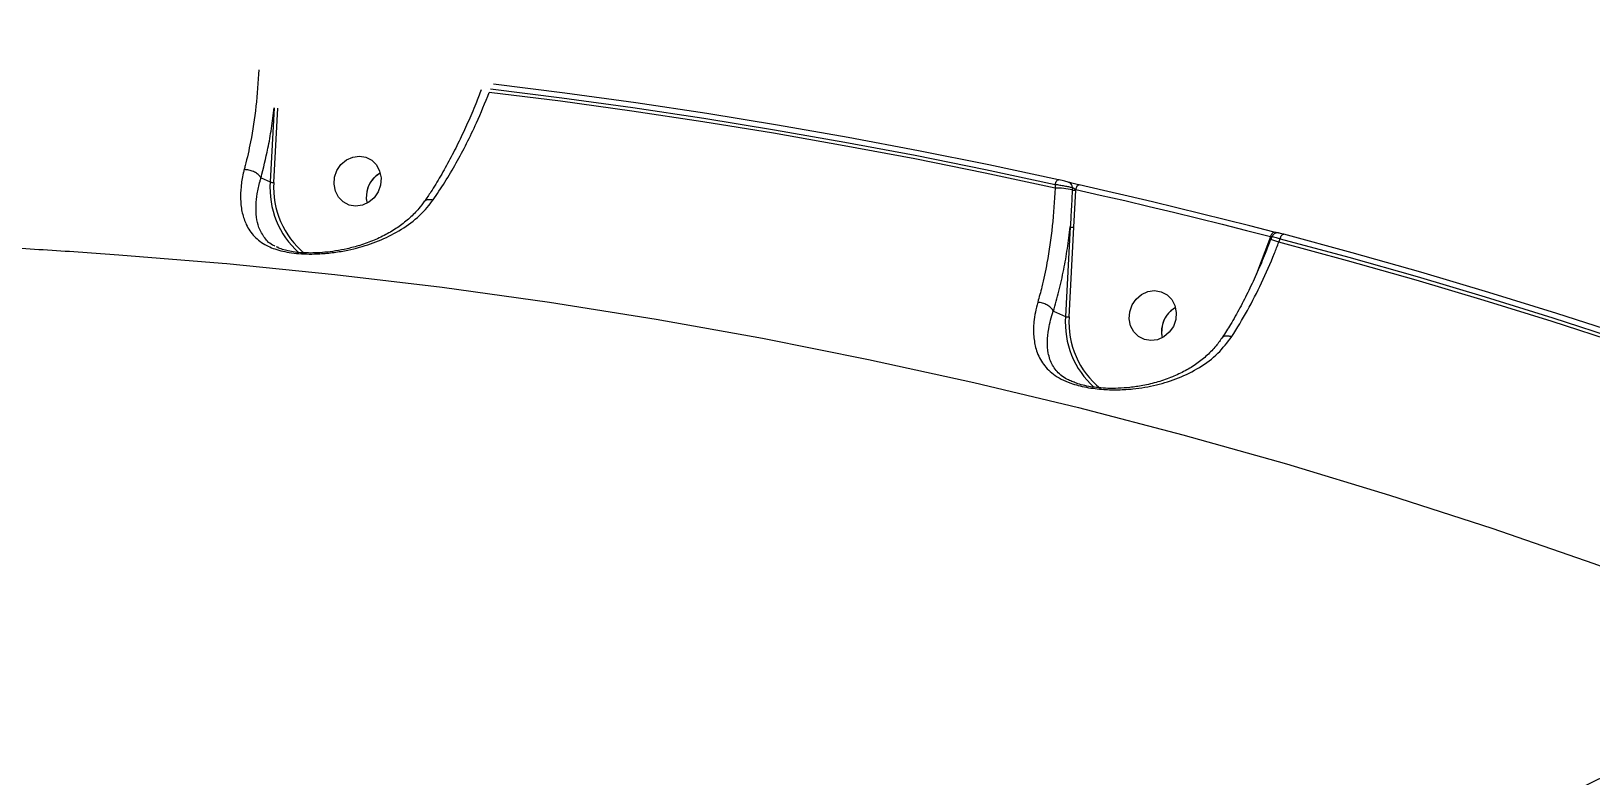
# Model space of a CAD drawing. Header units: millimetres. Extents: x -6879 to 7341, y -8047 to 7187.
# Drawn here: x -272.4 to 4.3, y 4009.6 to 4141.8 of the extents above; entities that cross this region are included whole.
import ezdxf

# ---------------------------------------------------------------- set-up
doc = ezdxf.new("R2010")
doc.units = ezdxf.units.MM
for name, color, linetype in [('DIKOM_ОБЪЕКТ', 7, 'Continuous'), ('DIKOM_РАЗМЕР_ЗОНА', 7, 'Continuous'), ('DIKOM_РАЗМЕР_ОБЪЕКТА', 7, 'Continuous')]:
    doc.layers.add(name, color=color, linetype=linetype)
doc.styles.add('style1', font='arial.ttf', dxfattribs={"width": 0.8})
doc.dimstyles.new('1-50', dxfattribs={"dimtxt": 300, "dimasz": 200, "dimexe": 100, "dimexo": 0, "dimgap": 100, "dimtad": 0, "dimdec": 0, "dimtxsty": 'style1', "dimcen": 0, "dimclrd": 7, "dimclre": 7, "dimadec": 1, "dimazin": 2, "dimtfac": 1, "dimtdec": 0, "dimtmove": 1, "dimatfit": 3, "dimfxl": 0, "dimlwd": 25, "dimlwe": 18, "dimarcsym": 0})

# ---------------------------------------------------------------- blocks, each defined once
blk = doc.blocks.new('*D19')
at = {"layer": 'Defpoints', "color": 0, "transparency": 16777216}
for p in [(5624.04, 6094.27), (-4435.35, 2864.29), (5624.04, -2640.11)]:
    blk.add_point(p, dxfattribs=at)
at = {"layer": 'DIKOM_РАЗМЕР_ОБЪЕКТА', "color": 7, "lineweight": 18, "transparency": 16777216}
for p, q in [((-4435.35, 2864.29), (-4435.35, 6194.27)), ((5624.04, -2640.11), (5624.04, 6194.27))]:
    blk.add_line(p, q, dxfattribs=at)
at = {"layer": 'DIKOM_РАЗМЕР_ОБЪЕКТА', "color": 7, "lineweight": 25, "transparency": 16777216}
for p, q in [((-4235.35, 6094.27), (2113.67, 6094.27)), ((5424.04, 6094.27), (3193.46, 6094.27))]:
    blk.add_line(p, q, dxfattribs=at)
at = {"layer": 'DIKOM_РАЗМЕР_ОБЪЕКТА', "color": 7, "transparency": 16777216}
for points in [[(-4235.35, 6127.6), (-4235.35, 6060.94), (-4435.35, 6094.27)], [(5424.04, 6127.6), (5424.04, 6060.94), (5624.04, 6094.27)]]:
    blk.add_solid(points, dxfattribs=at)
at = {"layer": 'DIKOM_РАЗМЕР_ОБЪЕКТА', "color": 0, "transparency": 16777216, "insert": (2653.56, 6094.27), "char_height": 300, "attachment_point": 5, "style": 'style1'}
blk.add_mtext('10100', dxfattribs=at)
blk = doc.blocks.new('*D17')
at = {"layer": 'Defpoints', "color": 0, "transparency": 16777216}
for p in [(-5935.35, 6990.27), (-5935.35, 998.27), (7340.79, -2830.86)]:
    blk.add_point(p, dxfattribs=at)
at = {"layer": 'DIKOM_РАЗМЕР_ЗОНА', "color": 7, "lineweight": 18, "transparency": 16777216}
for p, q in [((-5935.35, 998.27), (-5935.35, 7090.27)), ((7340.79, -2830.86), (7340.79, 7090.27))]:
    blk.add_line(p, q, dxfattribs=at)
at = {"layer": 'DIKOM_РАЗМЕР_ЗОНА', "color": 7, "lineweight": 25, "transparency": 16777216}
for p, q in [((-5735.35, 6990.27), (2016.67, 6990.27)), ((7140.79, 6990.27), (3096.46, 6990.27))]:
    blk.add_line(p, q, dxfattribs=at)
at = {"layer": 'DIKOM_РАЗМЕР_ЗОНА', "color": 7, "transparency": 16777216}
for points in [[(-5735.35, 7023.6), (-5735.35, 6956.94), (-5935.35, 6990.27)], [(7140.79, 7023.6), (7140.79, 6956.94), (7340.79, 6990.27)]]:
    blk.add_solid(points, dxfattribs=at)
at = {"layer": 'DIKOM_РАЗМЕР_ЗОНА', "color": 0, "transparency": 16777216, "insert": (2556.56, 6990.27), "char_height": 300, "attachment_point": 5, "style": 'style1'}
blk.add_mtext('13300', dxfattribs=at)

msp = doc.modelspace()

# ---------------------------------------------------------------- linework, layer by layer
at = {"layer": 'DIKOM_ОБЪЕКТ', "color": 7, "linetype": 'Continuous', "lineweight": 15}
for p, q in [((-229.33, 4128.2), (-230.04, 4115.01)), ((-229.4, 4114.93), (-228.69, 4128.12)), ((-231.67, 4115.73), (-230.04, 4115.01)), ((-90.76, 4114.58), (-90.79, 4113.92)), ((-87.72, 4114), (-87.74, 4113.6)), ((-87.44, 4106.98), (-87.13, 4113.54)), ((-87.13, 4113.54), (-87.12, 4113.67)), ((-88.09, 4107.05), (-88.95, 4091.13)), ((-88.3, 4091.05), (-87.44, 4106.98)), ((-52.72, 4104.82), (-55.04, 4098.73)), ((-52.54, 4105.3), (-52.72, 4104.82)), ((-52.31, 4105.33), (-52.51, 4104.78)), ((-52.51, 4104.78), (-52.51, 4104.78)), ((-51.09, 4104.31), (-50.86, 4104.93)), ((-228.59, 4103.38), (-228.91, 4103.51)), ((-55.04, 4098.73), (-55.06, 4098.66)), ((-91.09, 4092.07), (-88.95, 4091.13))]:
    msp.add_line(p, q, dxfattribs=at)
at = {"layer": 'DIKOM_ОБЪЕКТ', "color": 7, "linetype": 'Continuous', "lineweight": 15, "flags": 128}
for points in [[(-190.94, 4131.54), (-178.31, 4129.96), (-165.71, 4128.23), (-153.13, 4126.34), (-140.59, 4124.29), (-128.08, 4122.1), (-115.6, 4119.75), (-103.16, 4117.24), (-90.76, 4114.58)], [(-90.16, 4115.39), (-102.57, 4118.05), (-115.02, 4120.56), (-127.51, 4122.91), (-140.03, 4125.11), (-152.59, 4127.16), (-165.17, 4129.05), (-177.78, 4130.78), (-190.42, 4132.36)], [(-90.79, 4113.92), (-103.22, 4116.58), (-115.69, 4119.09), (-128.19, 4121.45), (-140.73, 4123.65), (-153.29, 4125.7), (-165.89, 4127.59), (-178.52, 4129.33), (-191.18, 4130.91)], [(-218.63, 4115.85), (-218.2, 4117.06), (-217.48, 4118.11), (-216.52, 4118.93), (-215.41, 4119.44), (-214.22, 4119.6), (-213.06, 4119.41), (-212.02, 4118.87), (-211.18, 4118.03), (-210.62, 4116.95), (-210.38, 4115.74), (-210.47, 4114.47), (-210.89, 4113.26), (-211.61, 4112.21), (-212.57, 4111.4), (-213.69, 4110.89), (-214.88, 4110.72), (-216.04, 4110.92), (-217.08, 4111.46), (-217.91, 4112.3), (-218.48, 4113.37), (-218.72, 4114.59), (-218.63, 4115.85)], [(-90.76, 4114.58), (-90.7, 4114.76), (-90.64, 4114.93), (-90.57, 4115.08), (-90.48, 4115.21), (-90.4, 4115.3), (-90.32, 4115.37), (-90.23, 4115.4), (-90.16, 4115.39)], [(-212.9, 4113.33), (-212.99, 4112.07), (-212.86, 4111.23)], [(-87.12, 4113.67), (-87.06, 4113.85), (-87, 4114.02), (-86.92, 4114.17), (-86.84, 4114.3), (-86.76, 4114.39), (-86.67, 4114.46), (-86.59, 4114.48), (-86.51, 4114.48)], [(-87.12, 4113.67), (-82.78, 4112.69), (-78.44, 4111.69), (-74.11, 4110.67), (-69.79, 4109.64), (-65.47, 4108.58), (-61.15, 4107.51), (-56.84, 4106.41), (-52.54, 4105.3)], [(-51.91, 4106.1), (-56.21, 4107.22), (-60.53, 4108.31), (-64.84, 4109.38), (-69.17, 4110.44), (-73.5, 4111.48), (-77.83, 4112.5), (-82.17, 4113.5), (-86.51, 4114.48)], [(-52.54, 4105.3), (-52.48, 4105.48), (-52.41, 4105.65), (-52.33, 4105.8), (-52.24, 4105.92), (-52.15, 4106.02), (-52.07, 4106.08), (-51.98, 4106.11), (-51.91, 4106.1)], [(45.13, 4073.78), (33.28, 4078.12), (21.38, 4082.3), (9.42, 4086.34), (-2.58, 4090.24), (-14.64, 4093.98), (-26.74, 4097.57), (-38.9, 4101.02), (-51.09, 4104.31)], [(-50.86, 4104.93), (-50.8, 4105.11), (-50.73, 4105.28), (-50.65, 4105.42), (-50.57, 4105.55), (-50.48, 4105.64), (-50.39, 4105.71), (-50.31, 4105.74), (-50.23, 4105.73)], [(-50.86, 4104.93), (-38.69, 4101.64), (-26.56, 4098.21), (-14.48, 4094.62), (-2.45, 4090.89), (9.53, 4087), (21.46, 4082.97), (33.34, 4078.79), (45.16, 4074.47)], [(45.88, 4075.25), (34.04, 4079.57), (22.16, 4083.76), (10.21, 4087.79), (-1.78, 4091.68), (-13.82, 4095.41), (-25.91, 4099), (-38.05, 4102.44), (-50.23, 4105.73)], [(-261.74, 4102.42), (-256.92, 4102.08), (-238.59, 4100.6)], [(-238.59, 4100.6), (-237.74, 4100.53), (-218.6, 4098.6), (-199.53, 4096.31), (-180.51, 4093.66), (-161.57, 4090.64), (-142.71, 4087.26), (-123.92, 4083.51), (-105.23, 4079.41), (-86.63, 4074.95), (-68.12, 4070.13), (-49.73, 4064.95), (-31.44, 4059.42), (-13.28, 4053.53), (4.77, 4047.3), (22.68, 4040.71), (40.46, 4033.78), (50.84, 4029.55)], [(-77.53, 4091.97), (-77.11, 4093.18), (-76.38, 4094.23), (-75.43, 4095.05), (-74.31, 4095.56), (-73.12, 4095.72), (-71.96, 4095.52), (-70.92, 4094.98), (-70.08, 4094.14), (-69.52, 4093.07), (-69.28, 4091.85), (-69.37, 4090.59), (-69.8, 4089.38), (-70.52, 4088.33), (-71.47, 4087.51), (-72.59, 4087), (-73.78, 4086.84), (-74.94, 4087.04), (-75.98, 4087.58), (-76.82, 4088.42), (-77.38, 4089.49), (-77.62, 4090.71), (-77.53, 4091.97)], [(-71.8, 4089.45), (-71.89, 4088.19), (-71.76, 4087.34)]]:
    msp.add_lwpolyline(points, dxfattribs=at)
at = {"layer": 'DIKOM_ОБЪЕКТ', "color": 7, "linetype": 'Continuous', "lineweight": 15}
for centre, radius, start, end in [((-214.61, 4113.93), 15.47, 175.9911, 227.8702), ((-229.48, 4117.02), 2.09, 254.2325, 272.2074), ((-214.34, 4113.94), 15.09, 176.212, 230.4437), ((-208.21, 4112.38), 4.79, 118.6227, 193.9109), ((-208.21, 4112.38), 4.78, 118.6954, 168.5365), ((-88.57, 4114.11), 0.864, 352.9375, 74.1055), ((-90.5, 4101.9), 12.02, 76.7082, 91.4023), ((-87.18, 4115.94), 2.4, 256.7, 271.4123), ((-87.52, 4109.06), 2.09, 254.2133, 272.2162), ((-56.38, 4090.75), 14.55, 68.6935, 74.5712), ((-67.11, 4088.49), 4.79, 118.6278, 193.9075), ((-67.11, 4088.5), 4.79, 118.7016, 168.533), ((-73.51, 4090.05), 15.47, 175.9962, 228.065), ((-88.38, 4093.14), 2.09, 254.2116, 272.2154), ((-73.25, 4090.05), 15.08, 176.2045, 230.9561)]:
    msp.add_arc(centre, radius, start, end, dxfattribs=at)
for points, knots in [([(-232.05, 4134.94), (-232.19, 4132.76), (-232.49, 4128.32), (-233.38, 4122.64), (-234.18, 4119.02), (-234.6, 4117.44), (-234.66, 4117.21)], [0, 0, 0, 0, 0.3435, 0.696938, 0.954531, 1, 1, 1, 1]), ([(-192.62, 4131.39), (-192.94, 4130.55), (-193.69, 4128.56), (-195, 4125.5), (-196.52, 4122.21), (-198.13, 4119.04), (-199.81, 4116.04), (-201.31, 4113.55), (-202.27, 4112.15), (-202.63, 4111.62)], [0, 0, 0, 0, 0.1151838, 0.2732173, 0.43168, 0.589952, 0.7475441, 0.9040517, 1, 1, 1, 1]), ([(-201.14, 4111.81), (-200.44, 4112.85), (-199.04, 4114.93), (-197.05, 4118.32), (-195.17, 4121.84), (-193.17, 4126), (-191.92, 4129.09), (-191.18, 4130.91)], [0, 0, 0, 0, 0.187285, 0.376549, 0.557004, 0.739196, 1, 1, 1, 1]), ([(-231.67, 4115.73), (-231.24, 4117.45), (-230.54, 4120.24), (-229.8, 4124.49), (-229.49, 4126.96), (-229.33, 4128.2)], [0, 0, 0, 0, 0.4427028, 0.7201686, 1, 1, 1, 1]), ([(-234.66, 4117.21), (-234.71, 4116.99), (-234.98, 4115.93), (-235.27, 4114.1), (-235.35, 4111.71), (-235.06, 4109.46), (-234.29, 4107.23), (-232.97, 4105.27), (-230.97, 4103.76), (-228.72, 4102.9), (-226.68, 4102.48), (-224.97, 4102.28), (-223.13, 4102.2), (-221.03, 4102.25), (-218.7, 4102.47), (-215.65, 4102.99), (-212.18, 4103.95), (-208.43, 4105.54), (-205.02, 4107.68), (-202.61, 4109.86), (-201.48, 4111.36), (-201.14, 4111.81)], [0, 0, 0, 0, 0.013453, 0.06632, 0.119231, 0.183274, 0.24735, 0.32648, 0.405363, 0.46786, 0.499096, 0.530301, 0.561442, 0.592621, 0.634512, 0.676488, 0.748085, 0.819759, 0.893957, 0.968064, 1, 1, 1, 1]), ([(-231.68, 4115.73), (-231.79, 4115.9), (-232.01, 4116.24), (-232.64, 4116.68), (-233.4, 4117.02), (-234.06, 4117.17), (-234.47, 4117.2), (-234.62, 4117.21), (-234.66, 4117.21)], [0, 0, 0, 0, 0.220477, 0.440977, 0.661448, 0.88195, 0.963545, 1, 1, 1, 1]), ([(-229.24, 4103.64), (-229.26, 4103.65), (-230.16, 4104), (-231.05, 4105.05), (-232.07, 4106.75), (-232.51, 4108.73), (-232.6, 4110.74), (-232.37, 4112.9), (-232.04, 4114.55), (-231.73, 4115.54), (-231.68, 4115.73), (-231.68, 4115.73)], [0, 0, 0, 0, 0.004313, 0.192411, 0.387833, 0.545289, 0.705444, 0.83514, 0.967167, 0.999921, 1, 1, 1, 1]), ([(-231.68, 4115.73), (-231.67, 4115.73), (-231.67, 4115.73), (-231.67, 4115.73), (-231.67, 4115.73)], [0, 0, 0, 0, 0.696731, 1, 1, 1, 1]), ([(-88.34, 4114.94), (-88.44, 4114.97), (-88.63, 4115.02), (-89.08, 4115.14), (-89.56, 4115.26), (-89.93, 4115.34), (-90.12, 4115.39), (-90.16, 4115.39)], [0, 0, 0, 0, 0.234123, 0.467998, 0.703998, 0.944896, 1, 1, 1, 1]), ([(-86.51, 4114.48), (-86.55, 4114.49), (-86.74, 4114.53), (-87.11, 4114.62), (-87.6, 4114.74), (-88.04, 4114.85), (-88.24, 4114.91), (-88.34, 4114.94)], [0, 0, 0, 0, 0.055774, 0.296813, 0.532674, 0.766243, 1, 1, 1, 1]), ([(-202.58, 4111.59), (-202.54, 4111.66), (-202.43, 4111.84), (-202.01, 4111.94), (-201.56, 4111.91), (-201.26, 4111.85), (-201.18, 4111.82), (-201.14, 4111.81)], [0, 0, 0, 0, 0.1843561, 0.5363351, 0.8883079, 0.9408187, 1, 1, 1, 1]), ([(-90.79, 4113.92), (-90.93, 4111.65), (-91.21, 4107.06), (-92.07, 4101.21), (-93, 4096.76), (-93.62, 4094.56), (-93.87, 4093.66)], [0, 0, 0, 0, 0.30726, 0.623317, 0.846354, 1, 1, 1, 1]), ([(-90.76, 4114.58), (-90.7, 4114.58), (-90.38, 4114.53), (-89.76, 4114.44), (-88.95, 4114.29), (-88.21, 4114.14), (-87.88, 4114.05), (-87.72, 4114)], [0, 0, 0, 0, 0.054776, 0.294417, 0.530134, 0.764693, 1, 1, 1, 1]), ([(-87.74, 4113.6), (-87.75, 4113.27), (-87.84, 4111.63), (-87.95, 4109.44), (-88.06, 4107.59), (-88.09, 4107.05)], [0, 0, 0, 0, 0.15042, 0.752129, 1, 1, 1, 1]), ([(-87.72, 4114), (-87.68, 4113.99), (-87.61, 4113.97), (-87.47, 4113.89), (-87.31, 4113.8), (-87.19, 4113.72), (-87.13, 4113.68), (-87.12, 4113.67)], [0, 0, 0, 0, 0.217834, 0.4435, 0.683558, 0.939725, 1, 1, 1, 1]), ([(-202.67, 4111.66), (-203, 4111.19), (-203.76, 4110.1), (-205.27, 4108.58), (-207.13, 4107.08), (-209.25, 4105.77), (-211.58, 4104.64), (-213.98, 4103.77), (-216.28, 4103.15), (-218.36, 4102.75), (-220.28, 4102.51), (-222.03, 4102.4), (-223.6, 4102.39), (-225.02, 4102.47), (-226.29, 4102.64), (-227.41, 4102.89), (-228.3, 4103.17), (-228.73, 4103.39), (-228.92, 4103.48)], [0, 0, 0, 0, 0.061189, 0.142331, 0.225647, 0.310997, 0.398427, 0.486717, 0.560425, 0.624711, 0.683302, 0.735523, 0.782324, 0.825199, 0.870783, 0.915147, 0.963072, 1, 1, 1, 1]), ([(-91.09, 4092.07), (-90.75, 4093.24), (-90.07, 4095.58), (-89.25, 4099.33), (-88.57, 4103.16), (-88.25, 4105.75), (-88.09, 4107.05)], [0, 0, 0, 0, 0.259539, 0.521838, 0.759878, 1, 1, 1, 1]), ([(-261.75, 4102.38), (-265.9, 4102.66), (-276.13, 4103.34), (-292.47, 4104.07), (-310.77, 4104.61), (-329.09, 4104.83), (-347.42, 4104.74), (-365.77, 4104.33), (-384.12, 4103.6), (-398.24, 4102.82), (-406.24, 4102.26), (-408.13, 4102.13)], [0, 0, 0, 0, 0.085264, 0.210266, 0.335315, 0.46041, 0.585556, 0.710752, 0.836001, 0.961304, 1, 1, 1, 1]), ([(-52.54, 4104.79), (-52.86, 4103.96), (-53.6, 4101.99), (-54.9, 4098.97), (-56.4, 4095.74), (-57.99, 4092.64), (-59.54, 4089.86), (-60.59, 4088.19), (-61.06, 4087.45)], [0, 0, 0, 0, 0.133256, 0.312985, 0.49333, 0.673615, 0.853219, 1, 1, 1, 1]), ([(-59.44, 4087.55), (-58.5, 4089.08), (-56.65, 4092.07), (-54.11, 4097.09), (-52.29, 4101.2), (-51.35, 4103.66), (-51.09, 4104.31)], [0, 0, 0, 0, 0.302889, 0.59446, 0.892029, 1, 1, 1, 1]), ([(-52.54, 4105.3), (-52.49, 4105.3), (-52.4, 4105.29), (-52.34, 4105.29), (-52.32, 4105.29)], [0, 0, 0, 0, 0.606061, 1, 1, 1, 1]), ([(-50.24, 4105.73), (-50.26, 4105.74), (-50.47, 4105.8), (-50.8, 4105.88), (-51.04, 4105.94), (-51.17, 4105.96), (-51.27, 4105.97), (-51.42, 4105.98), (-51.65, 4105.95), (-51.93, 4105.82), (-52.18, 4105.6), (-52.26, 4105.41), (-52.3, 4105.33)], [0, 0, 0, 0, 0.0321036, 0.2286887, 0.4364247, 0.505557, 0.5504913, 0.5962785, 0.6744103, 0.7900885, 0.9079662, 1, 1, 1, 1]), ([(-52.28, 4105.32), (-52.28, 4105.32), (-52.3, 4105.34), (-52.06, 4105.28), (-51.57, 4105.14), (-51.1, 4105), (-50.86, 4104.93)], [0, 0, 0, 0, 0.123713, 0.415469, 0.707878, 1, 1, 1, 1]), ([(-51.44, 4105.99), (-51.52, 4106.01), (-51.71, 4106.05), (-51.98, 4106.12), (-52.15, 4106.17)], [0, 0, 0, 0, 0.3892814, 1, 1, 1, 1]), ([(-93.87, 4093.66), (-94.15, 4092.47), (-94.65, 4090.32), (-94.64, 4087.59), (-94.2, 4085.13), (-93.17, 4082.86), (-91.57, 4081.15), (-89.75, 4080), (-87.86, 4079.18), (-85.28, 4078.5), (-82.31, 4078.14), (-79.53, 4078.09), (-76.38, 4078.28), (-72.77, 4078.89), (-68.79, 4080.14), (-65.1, 4082), (-61.83, 4084.42), (-60.22, 4086.52), (-59.44, 4087.55)], [0, 0, 0, 0, 0.078552, 0.143061, 0.207604, 0.287216, 0.366551, 0.405752, 0.444853, 0.497444, 0.549691, 0.59227, 0.634937, 0.707295, 0.779729, 0.854483, 0.929141, 1, 1, 1, 1]), ([(-91.1, 4092.08), (-91.2, 4092.26), (-91.42, 4092.62), (-92.04, 4093.1), (-92.79, 4093.46), (-93.39, 4093.6), (-93.74, 4093.65), (-93.83, 4093.65), (-93.87, 4093.66)], [0, 0, 0, 0, 0.231632, 0.463258, 0.694887, 0.926474, 0.961054, 1, 1, 1, 1]), ([(-87.8, 4079.59), (-88.07, 4079.71), (-88.85, 4080.03), (-89.4, 4080.43), (-90.4, 4081.24), (-91.37, 4082.45), (-92.04, 4084.44), (-92.21, 4086.63), (-91.97, 4089.05), (-91.47, 4091.03), (-91.1, 4092.07), (-91.1, 4092.08)], [0, 0, 0, 0, 0.047499, 0.133475, 0.137872, 0.318721, 0.507086, 0.659073, 0.813669, 0.999901, 1, 1, 1, 1]), ([(-91.1, 4092.08), (-91.09, 4092.07), (-91.09, 4092.07), (-91.09, 4092.07), (-91.09, 4092.07)], [0, 0, 0, 0, 0.606062, 1, 1, 1, 1]), ([(-61.08, 4087.48), (-61.45, 4086.94), (-62.25, 4085.79), (-63.79, 4084.21), (-65.61, 4082.72), (-67.69, 4081.44), (-70, 4080.35), (-72.52, 4079.47), (-75.05, 4078.86), (-77.41, 4078.51), (-79.49, 4078.36), (-81.37, 4078.35), (-83.02, 4078.45), (-84.52, 4078.64), (-85.84, 4078.92), (-86.96, 4079.25), (-87.53, 4079.49), (-87.78, 4079.6)], [0, 0, 0, 0, 0.069067, 0.148832, 0.231181, 0.315402, 0.401881, 0.493085, 0.583486, 0.657773, 0.722174, 0.779106, 0.830687, 0.874346, 0.919649, 0.965396, 1, 1, 1, 1]), ([(-61.01, 4087.42), (-60.97, 4087.48), (-60.87, 4087.65), (-60.45, 4087.74), (-59.96, 4087.7), (-59.61, 4087.6), (-59.48, 4087.56), (-59.44, 4087.55)], [0, 0, 0, 0, 0.182112, 0.504718, 0.82732, 0.946692, 1, 1, 1, 1]), ([(149.26, 4030.74), (147.55, 4031.44), (142.92, 4033.31), (134.93, 4035.39), (125.18, 4036.69), (114.84, 4036.81), (103.92, 4035.7), (92.45, 4033.34), (80.68, 4029.79), (68.65, 4025.07), (56.42, 4019.27), (43.79, 4012.28), (30.79, 4004.07), (17.46, 3994.65), (4.08, 3984.22), (-9.3, 3972.84), (-22.62, 3960.59), (-36.11, 3947.28), (-49.73, 3932.89), (-63.43, 3917.47), (-76.75, 3901.53), (-89.65, 3885.18), (-102.11, 3868.53), (-114.49, 3851.12), (-126.75, 3832.96), (-138.84, 3814.11), (-150.65, 3794.7), (-162.15, 3774.8), (-173.3, 3754.46), (-184.13, 3733.61), (-194.59, 3712.3), (-204.63, 3690.6), (-214.03, 3668.98), (-222.77, 3647.52), (-230.85, 3626.28), (-238.4, 3604.92), (-245.38, 3583.51), (-251.73, 3562.13), (-257.03, 3542.47), (-259.95, 3530.11), (-261.24, 3524.64)], [0, 0, 0, 0, 0.015651, 0.042167, 0.068704, 0.09522, 0.122506, 0.149814, 0.1771, 0.203616, 0.230153, 0.256669, 0.283955, 0.311263, 0.33855, 0.365065, 0.391602, 0.418118, 0.445404, 0.472713, 0.499999, 0.52556, 0.551139, 0.576701, 0.602949, 0.629218, 0.655467, 0.681983, 0.708519, 0.735035, 0.762321, 0.78963, 0.816916, 0.843432, 0.869969, 0.896485, 0.923771, 0.951079, 0.978366, 1, 1, 1, 1]), ([(126.92, 4035.74), (126.7, 4035.76), (124.85, 4035.95), (121.26, 4036.04), (116.14, 4035.97), (110.91, 4035.58), (105.56, 4034.92), (100.1, 4033.96), (94.52, 4032.7), (88.82, 4031.16), (83.01, 4029.33), (77.11, 4027.21), (71.13, 4024.81), (65.1, 4022.15), (59.03, 4019.21), (52.9, 4016.01), (46.72, 4012.53), (40.48, 4008.79), (34.18, 4004.78), (27.83, 4000.5), (21.41, 3995.94), (14.93, 3991.11), (8.38, 3986), (1.79, 3980.63), (-4.82, 3975.03), (-11.42, 3969.2), (-18.02, 3963.16), (-24.6, 3956.9), (-31.18, 3950.43), (-37.75, 3943.74), (-44.32, 3936.82), (-50.89, 3929.69), (-57.46, 3922.33), (-64.03, 3914.75), (-70.61, 3906.93), (-77.19, 3898.91), (-83.73, 3890.69), (-90.21, 3882.33), (-96.62, 3873.82), (-102.96, 3865.18), (-109.23, 3856.4), (-115.44, 3847.48), (-121.59, 3838.41), (-127.68, 3829.2), (-133.71, 3819.83), (-139.67, 3810.31), (-145.59, 3800.64), (-151.44, 3790.81), (-157.21, 3780.88), (-162.88, 3770.87), (-168.42, 3760.81), (-173.84, 3750.7), (-179.15, 3740.56), (-184.33, 3730.36), (-189.4, 3720.1), (-194.36, 3709.79), (-199.2, 3699.42), (-203.93, 3688.99), (-208.55, 3678.49), (-213.05, 3667.93), (-217.44, 3657.33), (-221.68, 3646.75), (-225.76, 3636.21), (-229.68, 3625.72), (-233.45, 3615.29), (-237.05, 3604.9), (-240.5, 3594.56), (-243.79, 3584.25), (-246.93, 3573.99), (-249.92, 3563.76), (-252.76, 3553.56), (-255.43, 3543.4), (-257.8, 3533.96), (-259.2, 3527.95), (-259.82, 3525.29)], [0, 0, 0, 0, 0.0019, 0.01588, 0.029853, 0.043833, 0.057831, 0.071862, 0.085941, 0.100083, 0.114302, 0.128567, 0.142778, 0.156919, 0.171006, 0.185054, 0.19908, 0.2131, 0.227127, 0.241174, 0.255256, 0.269388, 0.283588, 0.297851, 0.312092, 0.326248, 0.340343, 0.354395, 0.368418, 0.382428, 0.396443, 0.410472, 0.424531, 0.438637, 0.452806, 0.467048, 0.481292, 0.495462, 0.509568, 0.523624, 0.537648, 0.551655, 0.565661, 0.579679, 0.593723, 0.607808, 0.621952, 0.636169, 0.650415, 0.664605, 0.678726, 0.692794, 0.706824, 0.720832, 0.734836, 0.748847, 0.762881, 0.776951, 0.791075, 0.805268, 0.819516, 0.833736, 0.847877, 0.86196, 0.876001, 0.890015, 0.90402, 0.91803, 0.932057, 0.946117, 0.960225, 0.974398, 0.988642, 1, 1, 1, 1]), ([(-259.66, 3525.47), (-258.44, 3530.62), (-255.63, 3542.53), (-250.48, 3561.61), (-244.24, 3582.64), (-237.32, 3603.92), (-229.76, 3625.36), (-221.61, 3646.85), (-212.87, 3668.33), (-203.55, 3689.76), (-193.68, 3711.1), (-183.3, 3732.3), (-172.45, 3753.24), (-161.18, 3773.84), (-149.67, 3793.78), (-137.94, 3813.03), (-126.04, 3831.6), (-113.86, 3849.67), (-101.44, 3867.17), (-88.85, 3884.02), (-75.95, 3900.38), (-62.75, 3916.17), (-49.28, 3931.35), (-35.74, 3945.67), (-22.2, 3959.08), (-8.71, 3971.51), (4.68, 3982.92), (17.94, 3993.26), (31.06, 4002.53), (43.99, 4010.72), (56.68, 4017.79), (69.07, 4023.71), (80.35, 4028.15), (90.57, 4031.33), (99.79, 4033.5), (108.74, 4034.89), (117.5, 4035.5), (126.03, 4035.28), (134.29, 4034.21), (142.22, 4032.35), (147.17, 4030.41), (149.65, 4029.44)], [0, 0, 0, 0, 0.020433, 0.047303, 0.0742577, 0.1012555, 0.1282534, 0.1552081, 0.1820781, 0.2089481, 0.2359029, 0.2629007, 0.2898985, 0.3168533, 0.3437233, 0.3696029, 0.3955582, 0.4215519, 0.4475457, 0.473501, 0.4993807, 0.5262505, 0.5532052, 0.5802031, 0.6072009, 0.6341554, 0.6610255, 0.6878954, 0.7148501, 0.7418479, 0.7688455, 0.7958001, 0.8226701, 0.8444426, 0.8662375, 0.8880323, 0.9098048, 0.9323412, 0.9549024, 0.9774638, 1, 1, 1, 1]), ([(-259.39, 3524.75), (-258.46, 3528.71), (-255.95, 3539.36), (-251.29, 3557.02), (-245.27, 3577.74), (-238.52, 3598.9), (-231.05, 3620.43), (-222.87, 3642.28), (-214.15, 3663.94), (-204.95, 3685.37), (-195.31, 3706.49), (-185.08, 3727.65), (-174.26, 3748.77), (-162.88, 3769.78), (-151.19, 3790.21), (-139.24, 3810.02), (-127.08, 3829.15), (-114.51, 3847.92), (-101.56, 3866.25), (-88.26, 3884.06), (-74.91, 3900.96), (-61.56, 3916.91), (-48.25, 3931.89), (-34.76, 3946.16), (-21.14, 3959.63), (-7.43, 3972.23), (6.07, 3983.69), (19.32, 3993.99), (32.28, 4003.14), (45.16, 4011.3), (57.92, 4018.39), (70.5, 4024.36), (82.12, 4028.88), (92.79, 4032.14), (102.57, 4034.33), (112.05, 4035.61), (120.28, 4036.06), (125.19, 4035.69), (127.18, 4035.54)], [0, 0, 0, 0, 0.016806, 0.045276, 0.073769, 0.102239, 0.131537, 0.160858, 0.190155, 0.218625, 0.247118, 0.275588, 0.304886, 0.334207, 0.363504, 0.391975, 0.420467, 0.448937, 0.478235, 0.507556, 0.536853, 0.565324, 0.593816, 0.622286, 0.651584, 0.680905, 0.710202, 0.738673, 0.767165, 0.795635, 0.824932, 0.854254, 0.883551, 0.90833, 0.933138, 0.957947, 0.98299, 1, 1, 1, 1]), ([(36.89, 4020.35), (35.36, 4020.01), (30.38, 4018.92), (21.56, 4015.92), (10.49, 4011.42), (-0.87, 4005.79), (-12.49, 3999.11), (-24.35, 3991.39), (-36.4, 3982.66), (-48.6, 3972.98), (-60.89, 3962.39), (-73.22, 3950.9), (-85.59, 3938.51), (-97.97, 3925.27), (-110.32, 3911.23), (-122.58, 3896.46), (-134.7, 3881.02), (-146.64, 3864.94), (-158.39, 3848.24), (-169.92, 3830.97), (-181.2, 3813.18), (-192.17, 3794.96), (-202.79, 3776.39), (-213.03, 3757.52), (-222.86, 3738.38), (-232.27, 3718.99), (-241.24, 3699.43), (-249.72, 3679.8), (-257.68, 3660.19), (-264.52, 3642.11), (-270.41, 3625.58), (-273.7, 3615.6), (-275.34, 3610.61)], [0, 0, 0, 0, 0.015209, 0.049708, 0.084152, 0.118488, 0.152825, 0.18727, 0.221771, 0.256271, 0.290716, 0.325054, 0.359415, 0.393884, 0.428408, 0.462933, 0.497402, 0.531764, 0.566181, 0.600706, 0.635286, 0.669866, 0.704391, 0.738809, 0.773311, 0.80792, 0.842585, 0.877251, 0.911861, 0.946363, 0.973182, 1, 1, 1, 1])]:
    msp.add_open_spline(points, degree=3, knots=knots, dxfattribs=at)

# ---------------------------------------------------------------- dimensions: what is measured, and where the dimension line sits
at = {"layer": 'DIKOM_РАЗМЕР_ЗОНА'}
dim = msp.add_linear_dim(base=(-5935.35, 6990.27), p1=(7340.79, -2830.86), p2=(-5935.35, 998.27), text='13300', dimstyle='1-50', override={"dimscale": 1, "dimtix": 0, "dimtofl": 1, "dimtmove": 1, "dimatfit": 3}, dxfattribs=at)
dim.commit()
dim.dimension.update_dxf_attribs({"geometry": '*D17', "text_midpoint": (2556.56, 6990.27), "dimtype": 160})
at = {"layer": 'DIKOM_РАЗМЕР_ОБЪЕКТА'}
dim = msp.add_linear_dim(base=(5624.04, 6094.27), p1=(-4435.35, 2864.29), p2=(5624.04, -2640.11), text='10100', dimstyle='1-50', override={"dimscale": 1, "dimtix": 0, "dimtofl": 1, "dimtmove": 1, "dimatfit": 3}, dxfattribs=at)
dim.commit()
dim.dimension.update_dxf_attribs({"geometry": '*D19', "text_midpoint": (2653.56, 6094.27), "dimtype": 160})

doc.saveas('drawing.dxf')
